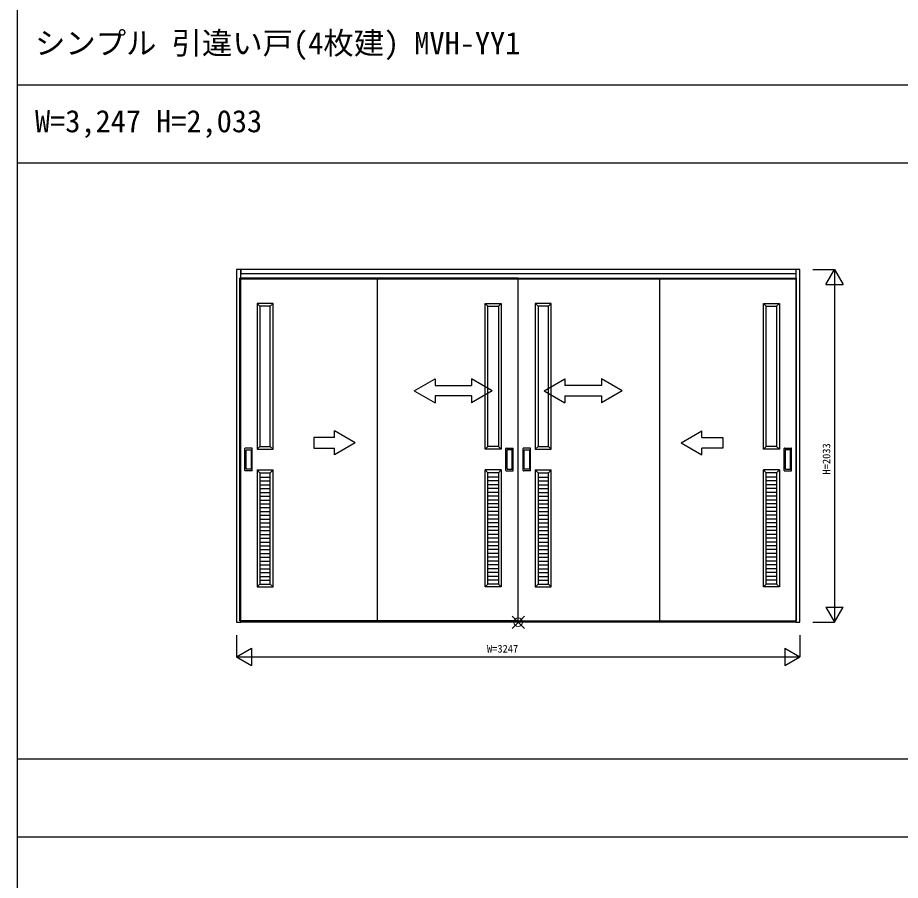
# Model space of a CAD drawing. Units: millimetres, scale not verified. Extents: x -14341 to 14340, y -10000 to 10000.
# Drawn here: x -14341 to -9253, y 130 to 5102 of the extents above; entities that cross this region are included whole.
import ezdxf
from ezdxf.enums import TextEntityAlignment as Align

# ---------------------------------------------------------------- set-up
doc = ezdxf.new("R2010")
doc.units = ezdxf.units.MM
doc.header["$LTSCALE"] = 50
for name, color, linetype in [('0-0_0', 7, 'Continuous'), ('0-1_YKK_A1', 4, 'Continuous'), ('0-4_YKK_F1', 7, 'Continuous'), ('0-6_YKK_N1', 2, 'Continuous')]:
    doc.layers.add(name, color=color, linetype=linetype)
doc.layers.add('0-5_YKK_IN', color=1, linetype='Continuous', lineweight=18)
doc.styles.add('ＭＳ ゴシック', font='')
doc.styles.get('ＭＳ ゴシック').set_extended_font_data('MS Gothic')

msp = doc.modelspace()

# ---------------------------------------------------------------- linework, layer by layer
at = {"layer": '0-1_YKK_A1'}
for p, q in [((-13054.94, 3626.6), (-9855.94, 3626.6)), ((-13059.44, 1625.6), (-13059.44, 3600.6)), ((-11455.44, 3600.6), (-13059.44, 3600.6)), ((-13054.94, 3596.6), (-9855.94, 3596.6)), ((-12269.44, 3600.6), (-12269.44, 1625.6)), ((-11455.44, 1625.6), (-11455.44, 3600.6)), ((-11455.44, 3600.6), (-9851.44, 3600.6)), ((-10641.44, 3600.6), (-10641.44, 1625.6)), ((-9851.44, 1625.6), (-9851.44, 3600.6)), ((-12944.94, 3438.1), (-12960.94, 3454.1)), ((-12884.94, 3438.1), (-12868.94, 3454.1)), ((-11629.94, 3438.1), (-11645.94, 3454.1)), ((-11569.94, 3438.1), (-11553.94, 3454.1)), ((-11340.94, 3438.1), (-11356.94, 3454.1)), ((-11280.94, 3438.1), (-11264.94, 3454.1)), ((-10025.94, 3438.1), (-10041.94, 3454.1)), ((-9965.94, 3438.1), (-9949.94, 3454.1)), ((-12054.94, 2951.55), (-11934.94, 3020.83)), ((-11934.94, 3020.83), (-11934.94, 2981.55)), ((-11724.94, 3020.83), (-11724.94, 2981.55)), ((-11604.94, 2951.55), (-11724.94, 3020.83)), ((-11305.94, 2951.55), (-11185.94, 3020.83)), ((-11185.94, 3020.83), (-11185.94, 2981.55)), ((-10975.94, 3020.83), (-10975.94, 2981.55)), ((-10855.94, 2951.55), (-10975.94, 3020.83)), ((-12054.94, 2951.55), (-11934.94, 2881.55)), ((-11934.94, 2981.55), (-11724.94, 2981.55)), ((-11604.94, 2951.55), (-11724.94, 2881.55)), ((-11305.94, 2951.55), (-11185.94, 2881.55)), ((-10975.94, 2981.55), (-11185.94, 2981.55)), ((-10855.94, 2951.55), (-10975.94, 2881.55)), ((-11934.94, 2921.55), (-11934.94, 2881.55)), ((-11724.94, 2921.55), (-11934.94, 2921.55)), ((-11724.94, 2921.55), (-11724.94, 2881.55)), ((-11185.94, 2921.55), (-10975.94, 2921.55)), ((-11185.94, 2921.55), (-11185.94, 2881.55)), ((-10975.94, 2921.55), (-10975.94, 2881.55)), ((-12394.44, 2651.55), (-12514.44, 2720.83)), ((-12514.44, 2681.55), (-12514.44, 2720.83)), ((-10516.45, 2651.55), (-10396.45, 2720.83)), ((-10396.45, 2681.55), (-10396.45, 2720.83)), ((-12394.44, 2651.55), (-12514.44, 2582.27)), ((-10516.45, 2651.55), (-10396.45, 2582.27)), ((-13030.44, 2491.6), (-13030.44, 2619.6)), ((-12989.44, 2620.6), (-13029.44, 2620.6)), ((-13024.44, 2501.6), (-13024.44, 2609.6)), ((-13023.44, 2610.6), (-12995.44, 2610.6)), ((-12994.44, 2609.6), (-12994.44, 2501.6)), ((-12988.44, 2491.6), (-12988.44, 2619.6)), ((-12944.94, 2631.1), (-12960.94, 2615.1)), ((-12960.94, 2615.1), (-12868.94, 2615.1)), ((-12944.94, 2631.1), (-12884.94, 2631.1)), ((-12868.94, 2615.1), (-12884.94, 2631.1)), ((-12514.44, 2582.27), (-12514.44, 2621.55)), ((-11645.94, 2615.1), (-11629.94, 2631.1)), ((-11553.94, 2615.1), (-11645.94, 2615.1)), ((-11569.94, 2631.1), (-11629.94, 2631.1)), ((-11569.94, 2631.1), (-11553.94, 2615.1)), ((-11526.44, 2491.6), (-11526.44, 2619.6)), ((-11525.44, 2620.6), (-11485.44, 2620.6)), ((-11520.44, 2609.6), (-11520.44, 2501.6)), ((-11491.44, 2610.6), (-11519.44, 2610.6)), ((-11490.44, 2501.6), (-11490.44, 2609.6)), ((-11484.44, 2491.6), (-11484.44, 2619.6)), ((-11426.44, 2491.6), (-11426.44, 2619.6)), ((-11385.44, 2620.6), (-11425.44, 2620.6)), ((-11420.44, 2501.6), (-11420.44, 2609.6)), ((-11419.44, 2610.6), (-11391.44, 2610.6)), ((-11390.44, 2609.6), (-11390.44, 2501.6)), ((-11384.44, 2491.6), (-11384.44, 2619.6)), ((-11340.94, 2631.1), (-11356.94, 2615.1)), ((-11356.94, 2615.1), (-11264.94, 2615.1)), ((-11340.94, 2631.1), (-11280.94, 2631.1)), ((-11264.94, 2615.1), (-11280.94, 2631.1)), ((-10396.45, 2582.27), (-10396.45, 2621.55)), ((-10041.94, 2615.1), (-10025.94, 2631.1)), ((-9949.94, 2615.1), (-10041.94, 2615.1)), ((-9965.94, 2631.1), (-10025.94, 2631.1)), ((-9965.94, 2631.1), (-9949.94, 2615.1)), ((-9922.44, 2491.6), (-9922.44, 2619.6)), ((-9921.44, 2620.6), (-9881.44, 2620.6)), ((-9916.44, 2609.6), (-9916.44, 2501.6)), ((-9887.44, 2610.6), (-9915.44, 2610.6)), ((-9886.44, 2501.6), (-9886.44, 2609.6)), ((-9880.44, 2491.6), (-9880.44, 2619.6)), ((-12995.44, 2500.6), (-13023.44, 2500.6)), ((-12960.94, 2495.1), (-12868.94, 2495.1)), ((-12944.94, 2479.1), (-12960.94, 2495.1)), ((-12884.94, 2479.1), (-12868.94, 2495.1)), ((-11553.94, 2495.1), (-11645.94, 2495.1)), ((-11629.94, 2479.1), (-11645.94, 2495.1)), ((-11569.94, 2479.1), (-11553.94, 2495.1)), ((-11519.44, 2500.6), (-11491.44, 2500.6)), ((-11391.44, 2500.6), (-11419.44, 2500.6)), ((-11356.94, 2495.1), (-11264.94, 2495.1)), ((-11340.94, 2479.1), (-11356.94, 2495.1)), ((-11280.94, 2479.1), (-11264.94, 2495.1)), ((-9949.94, 2495.1), (-10041.94, 2495.1)), ((-10025.94, 2479.1), (-10041.94, 2495.1)), ((-9965.94, 2479.1), (-9949.94, 2495.1)), ((-9915.44, 2500.6), (-9887.44, 2500.6)), ((-12989.44, 2490.6), (-13029.44, 2490.6)), ((-12944.94, 2479.1), (-12884.94, 2479.1)), ((-12944.94, 2453.85), (-12884.94, 2453.85)), ((-11569.94, 2479.1), (-11629.94, 2479.1)), ((-11569.94, 2453.85), (-11629.94, 2453.85)), ((-11525.44, 2490.6), (-11485.44, 2490.6)), ((-11385.44, 2490.6), (-11425.44, 2490.6)), ((-11340.94, 2479.1), (-11280.94, 2479.1)), ((-11340.94, 2453.85), (-11280.94, 2453.85)), ((-9965.94, 2479.1), (-10025.94, 2479.1)), ((-9965.94, 2453.85), (-10025.94, 2453.85)), ((-9921.44, 2490.6), (-9881.44, 2490.6)), ((-12944.94, 2431.85), (-12884.94, 2431.85)), ((-12944.94, 2409.85), (-12884.94, 2409.85)), ((-11569.94, 2431.85), (-11629.94, 2431.85)), ((-11569.94, 2409.85), (-11629.94, 2409.85)), ((-11340.94, 2431.85), (-11280.94, 2431.85)), ((-11340.94, 2409.85), (-11280.94, 2409.85)), ((-9965.94, 2431.85), (-10025.94, 2431.85)), ((-9965.94, 2409.85), (-10025.94, 2409.85)), ((-12944.94, 2387.85), (-12884.94, 2387.85)), ((-12944.94, 2365.85), (-12884.94, 2365.85)), ((-12944.94, 2343.85), (-12884.94, 2343.85)), ((-11569.94, 2387.85), (-11629.94, 2387.85)), ((-11569.94, 2365.85), (-11629.94, 2365.85)), ((-11569.94, 2343.85), (-11629.94, 2343.85)), ((-11340.94, 2387.85), (-11280.94, 2387.85)), ((-11340.94, 2365.85), (-11280.94, 2365.85)), ((-11340.94, 2343.85), (-11280.94, 2343.85)), ((-9965.94, 2387.85), (-10025.94, 2387.85)), ((-9965.94, 2365.85), (-10025.94, 2365.85)), ((-9965.94, 2343.85), (-10025.94, 2343.85)), ((-12944.94, 2321.85), (-12884.94, 2321.85)), ((-12944.94, 2299.85), (-12884.94, 2299.85)), ((-11569.94, 2321.85), (-11629.94, 2321.85)), ((-11569.94, 2299.85), (-11629.94, 2299.85)), ((-11340.94, 2321.85), (-11280.94, 2321.85)), ((-11340.94, 2299.85), (-11280.94, 2299.85)), ((-9965.94, 2321.85), (-10025.94, 2321.85)), ((-9965.94, 2299.85), (-10025.94, 2299.85)), ((-12944.94, 2277.85), (-12884.94, 2277.85)), ((-12944.94, 2255.85), (-12884.94, 2255.85)), ((-11569.94, 2277.85), (-11629.94, 2277.85)), ((-11569.94, 2255.85), (-11629.94, 2255.85)), ((-11340.94, 2277.85), (-11280.94, 2277.85)), ((-11340.94, 2255.85), (-11280.94, 2255.85)), ((-9965.94, 2277.85), (-10025.94, 2277.85)), ((-9965.94, 2255.85), (-10025.94, 2255.85)), ((-12944.94, 2233.85), (-12884.94, 2233.85)), ((-12944.94, 2211.85), (-12884.94, 2211.85)), ((-12944.94, 2189.85), (-12884.94, 2189.85)), ((-11569.94, 2233.85), (-11629.94, 2233.85)), ((-11569.94, 2211.85), (-11629.94, 2211.85)), ((-11569.94, 2189.85), (-11629.94, 2189.85)), ((-11340.94, 2233.85), (-11280.94, 2233.85)), ((-11340.94, 2211.85), (-11280.94, 2211.85)), ((-11340.94, 2189.85), (-11280.94, 2189.85)), ((-9965.94, 2233.85), (-10025.94, 2233.85)), ((-9965.94, 2211.85), (-10025.94, 2211.85)), ((-9965.94, 2189.85), (-10025.94, 2189.85)), ((-12944.94, 2167.85), (-12884.94, 2167.85)), ((-12944.94, 2145.85), (-12884.94, 2145.85)), ((-11569.94, 2167.85), (-11629.94, 2167.85)), ((-11569.94, 2145.85), (-11629.94, 2145.85)), ((-11340.94, 2167.85), (-11280.94, 2167.85)), ((-11340.94, 2145.85), (-11280.94, 2145.85)), ((-9965.94, 2167.85), (-10025.94, 2167.85)), ((-9965.94, 2145.85), (-10025.94, 2145.85)), ((-12944.94, 2123.85), (-12884.94, 2123.85)), ((-12944.94, 2101.85), (-12884.94, 2101.85)), ((-11569.94, 2123.85), (-11629.94, 2123.85)), ((-11569.94, 2101.85), (-11629.94, 2101.85)), ((-11340.94, 2123.85), (-11280.94, 2123.85)), ((-11340.94, 2101.85), (-11280.94, 2101.85)), ((-9965.94, 2123.85), (-10025.94, 2123.85)), ((-9965.94, 2101.85), (-10025.94, 2101.85)), ((-12944.94, 2079.85), (-12884.94, 2079.85)), ((-12944.94, 2057.85), (-12884.94, 2057.85)), ((-12944.94, 2035.85), (-12884.94, 2035.85)), ((-11569.94, 2079.85), (-11629.94, 2079.85)), ((-11569.94, 2057.85), (-11629.94, 2057.85)), ((-11569.94, 2035.85), (-11629.94, 2035.85)), ((-11340.94, 2079.85), (-11280.94, 2079.85)), ((-11340.94, 2057.85), (-11280.94, 2057.85)), ((-11340.94, 2035.85), (-11280.94, 2035.85)), ((-9965.94, 2079.85), (-10025.94, 2079.85)), ((-9965.94, 2057.85), (-10025.94, 2057.85)), ((-9965.94, 2035.85), (-10025.94, 2035.85)), ((-12944.94, 2013.85), (-12884.94, 2013.85)), ((-12944.94, 1991.85), (-12884.94, 1991.85)), ((-11569.94, 2013.85), (-11629.94, 2013.85)), ((-11569.94, 1991.85), (-11629.94, 1991.85)), ((-11340.94, 2013.85), (-11280.94, 2013.85)), ((-11340.94, 1991.85), (-11280.94, 1991.85)), ((-9965.94, 2013.85), (-10025.94, 2013.85)), ((-9965.94, 1991.85), (-10025.94, 1991.85)), ((-12944.94, 1969.85), (-12884.94, 1969.85)), ((-12944.94, 1947.85), (-12884.94, 1947.85)), ((-11569.94, 1969.85), (-11629.94, 1969.85)), ((-11569.94, 1947.85), (-11629.94, 1947.85)), ((-11340.94, 1969.85), (-11280.94, 1969.85)), ((-11340.94, 1947.85), (-11280.94, 1947.85)), ((-9965.94, 1969.85), (-10025.94, 1969.85)), ((-9965.94, 1947.85), (-10025.94, 1947.85)), ((-12944.94, 1925.85), (-12884.94, 1925.85)), ((-12944.94, 1903.85), (-12884.94, 1903.85)), ((-11569.94, 1925.85), (-11629.94, 1925.85)), ((-11569.94, 1903.85), (-11629.94, 1903.85)), ((-11340.94, 1925.85), (-11280.94, 1925.85)), ((-11340.94, 1903.85), (-11280.94, 1903.85)), ((-9965.94, 1925.85), (-10025.94, 1925.85)), ((-9965.94, 1903.85), (-10025.94, 1903.85)), ((-12944.94, 1837.1), (-12960.94, 1821.1)), ((-12944.94, 1881.85), (-12884.94, 1881.85)), ((-12944.94, 1859.85), (-12884.94, 1859.85)), ((-12944.94, 1837.85), (-12884.94, 1837.85)), ((-12868.94, 1821.1), (-12884.94, 1837.1)), ((-11645.94, 1821.1), (-11629.94, 1837.1)), ((-11569.94, 1881.85), (-11629.94, 1881.85)), ((-11569.94, 1859.85), (-11629.94, 1859.85)), ((-11569.94, 1837.85), (-11629.94, 1837.85)), ((-11569.94, 1837.1), (-11553.94, 1821.1)), ((-11340.94, 1837.1), (-11356.94, 1821.1)), ((-11340.94, 1881.85), (-11280.94, 1881.85)), ((-11340.94, 1859.85), (-11280.94, 1859.85)), ((-11340.94, 1837.85), (-11280.94, 1837.85)), ((-11264.94, 1821.1), (-11280.94, 1837.1)), ((-10041.94, 1821.1), (-10025.94, 1837.1)), ((-9965.94, 1881.85), (-10025.94, 1881.85)), ((-9965.94, 1859.85), (-10025.94, 1859.85)), ((-9965.94, 1837.85), (-10025.94, 1837.85)), ((-9965.94, 1837.1), (-9949.94, 1821.1)), ((-11455.44, 1625.6), (-13059.44, 1625.6)), ((-9855.94, 1621.6), (-13054.94, 1621.6)), ((-9855.94, 1617.6), (-13054.94, 1617.6)), ((-11455.44, 1625.6), (-9851.44, 1625.6))]:
    msp.add_line(p, q, dxfattribs=at)
for points in [[(-13078.94, 1617.6), (-13054.94, 1617.6), (-13054.94, 3650.6), (-13078.94, 3650.6)], [(-9855.94, 1617.6), (-9831.94, 1617.6), (-9831.94, 3650.6), (-9855.94, 3650.6)]]:
    msp.add_lwpolyline(points, close=True, dxfattribs=at)
for points in [[(-9855.94, 3650.6), (-13054.94, 3650.6), (-13054.94, 3620.6)], [(-12868.94, 2615.1), (-12868.94, 3454.1), (-12960.94, 3454.1), (-12960.94, 2615.1)], [(-12884.94, 2631.1), (-12884.94, 3438.1), (-12944.94, 3438.1), (-12944.94, 2631.1)], [(-11645.94, 2615.1), (-11645.94, 3454.1), (-11553.94, 3454.1), (-11553.94, 2615.1)], [(-11629.94, 2631.1), (-11629.94, 3438.1), (-11569.94, 3438.1), (-11569.94, 2631.1)], [(-11264.94, 2615.1), (-11264.94, 3454.1), (-11356.94, 3454.1), (-11356.94, 2615.1)], [(-11280.94, 2631.1), (-11280.94, 3438.1), (-11340.94, 3438.1), (-11340.94, 2631.1)], [(-10041.94, 2615.1), (-10041.94, 3454.1), (-9949.94, 3454.1), (-9949.94, 2615.1)], [(-10025.94, 2631.1), (-10025.94, 3438.1), (-9965.94, 3438.1), (-9965.94, 2631.1)], [(-12514.44, 2681.55), (-12634.44, 2681.55), (-12634.44, 2621.55), (-12514.44, 2621.55)], [(-10396.45, 2681.55), (-10276.45, 2681.55), (-10276.45, 2621.55), (-10396.45, 2621.55)], [(-12960.94, 2495.1), (-12960.94, 1821.1), (-12868.94, 1821.1), (-12868.94, 2495.1)], [(-11553.94, 2495.1), (-11553.94, 1821.1), (-11645.94, 1821.1), (-11645.94, 2495.1)], [(-11356.94, 2495.1), (-11356.94, 1821.1), (-11264.94, 1821.1), (-11264.94, 2495.1)], [(-9949.94, 2495.1), (-9949.94, 1821.1), (-10041.94, 1821.1), (-10041.94, 2495.1)], [(-12944.94, 2479.1), (-12944.94, 1837.1), (-12884.94, 1837.1), (-12884.94, 2479.1)], [(-11569.94, 2479.1), (-11569.94, 1837.1), (-11629.94, 1837.1), (-11629.94, 2479.1)], [(-11340.94, 2479.1), (-11340.94, 1837.1), (-11280.94, 1837.1), (-11280.94, 2479.1)], [(-9965.94, 2479.1), (-9965.94, 1837.1), (-10025.94, 1837.1), (-10025.94, 2479.1)]]:
    msp.add_lwpolyline(points, dxfattribs=at)
for centre, start, end in [((-13029.44, 2619.6), 90, 180), ((-13023.44, 2609.6), 90, 180), ((-12995.44, 2609.6), 0, 90), ((-12989.44, 2619.6), 0, 90), ((-11525.44, 2619.6), 90, 180), ((-11519.44, 2609.6), 90, 180), ((-11491.44, 2609.6), 360, 90), ((-11485.44, 2619.6), 0, 90), ((-11425.44, 2619.6), 90, 180), ((-11419.44, 2609.6), 90, 180), ((-11391.44, 2609.6), 0, 90), ((-11385.44, 2619.6), 0, 90), ((-9921.44, 2619.6), 90, 180), ((-9915.44, 2609.6), 90, 180), ((-9887.44, 2609.6), 360, 90), ((-9881.44, 2619.6), 0, 90), ((-13023.44, 2501.6), 180, 270), ((-12995.44, 2501.6), 270, 0), ((-11519.44, 2501.6), 180, 270), ((-11491.44, 2501.6), 270, 360), ((-11419.44, 2501.6), 180, 270), ((-11391.44, 2501.6), 270, 0), ((-9915.44, 2501.6), 180, 270), ((-9887.44, 2501.6), 270, 360), ((-13029.44, 2491.6), 180, 270), ((-12989.44, 2491.6), 270, 0), ((-11525.44, 2491.6), 180, 270), ((-11485.44, 2491.6), 270, 0), ((-11425.44, 2491.6), 180, 270), ((-11385.44, 2491.6), 270, 0), ((-9921.44, 2491.6), 180, 270), ((-9881.44, 2491.6), 270, 0)]:
    msp.add_arc(centre, 1, start, end, dxfattribs=at)
at = {"layer": '0-4_YKK_F1'}
for p, q in [((-14340.8, -9999.9), (-14340.8, 10000.1)), ((-14340.8, 4715.1), (14159.2, 4715.1)), ((-14340.8, 4265.1), (14159.2, 4265.1)), ((-14340.8, 830.1), (14159.2, 830.1)), ((-14340.8, 380.1), (14159.2, 380.1))]:
    msp.add_line(p, q, dxfattribs=at)
at = {"layer": '0-5_YKK_IN'}
for p, q in [((-11490.8, 1582.24), (-11420.09, 1652.96)), ((-11490.8, 1652.96), (-11420.09, 1582.24))]:
    msp.add_line(p, q, dxfattribs=at)
msp.add_circle((-11455.44, 1617.6), 25, dxfattribs=at)
at = {"layer": '0-6_YKK_N1'}
for p, q in [((-9756.94, 3650.6), (-9631.94, 3650.6)), ((-9631.94, 3650.6), (-9631.94, 1617.6)), ((-9681.94, 3564), (-9581.94, 3564)), ((-9681.94, 1704.2), (-9581.94, 1704.2)), ((-9756.94, 1617.6), (-9631.94, 1617.6)), ((-9831.94, 1542.6), (-9831.94, 1417.6)), ((-13078.94, 1417.6), (-12992.34, 1467.6)), ((-12992.34, 1467.6), (-12992.34, 1367.6)), ((-9918.55, 1467.6), (-9831.94, 1417.6)), ((-13078.94, 1417.6), (-12992.34, 1367.6))]:
    msp.add_line(p, q, dxfattribs=at)
for points in [[(-9681.94, 3564), (-9631.94, 3650.6), (-9581.94, 3564)], [(-9681.94, 1704.2), (-9631.94, 1617.6), (-9581.94, 1704.2)], [(-13078.94, 1542.6), (-13078.94, 1417.6), (-9831.94, 1417.6)], [(-9918.55, 1467.6), (-9918.55, 1367.6), (-9831.94, 1417.6)]]:
    msp.add_lwpolyline(points, dxfattribs=at)

# ---------------------------------------------------------------- texts
at = {"layer": '0-0_0', "style": 'ＭＳ ゴシック'}
for s, p in [('シンプル 引違い戸(4枚建) MVH-YY1', (-14240.8, 4852.6)), ('W=3,247 H=2,033', (-14240.8, 4402.6))]:
    msp.add_text(s, height=128.3, dxfattribs=at).set_placement(p, align=Align.BOTTOM_LEFT)
at = {"layer": '0-6_YKK_N1', "style": 'ＭＳ ゴシック'}
msp.add_text('H=2033', height=43.99, rotation=90, dxfattribs=at).set_placement((-9643.94, 2469.1), align=Align.BOTTOM_LEFT)
msp.add_text('W=3247', height=43.99, dxfattribs=at).set_placement((-11635.44, 1429.6), align=Align.BOTTOM_LEFT)

doc.saveas('drawing.dxf')
